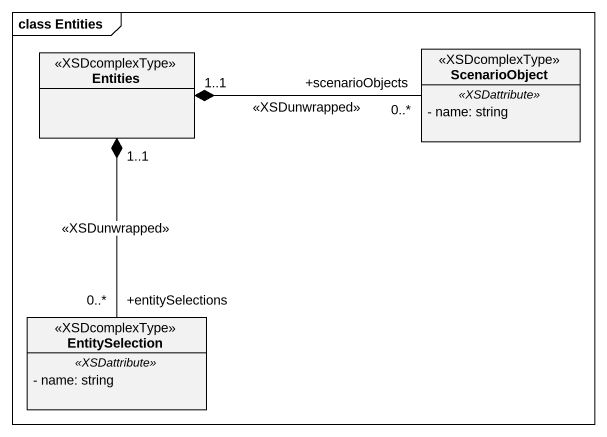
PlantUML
@startuml
mainframe class Entities
hide circle
hide empty members
skinparam classAttributeIconSize 0
class Entities <<XSDcomplexType>>
class ScenarioObject <<XSDcomplexType>> {
  .. <<XSDattribute>> ..
  - name: string
}
class EntitySelection <<XSDcomplexType>> {
  .. <<XSDattribute>> ..
  - name: string
}
Entities "1..1" *-right- "+scenarioObjects\n0..*" ScenarioObject : <<XSDunwrapped>>
Entities "1..1" *-- "+entitySelections\n0..*" EntitySelection : <<XSDunwrapped>>
@enduml
